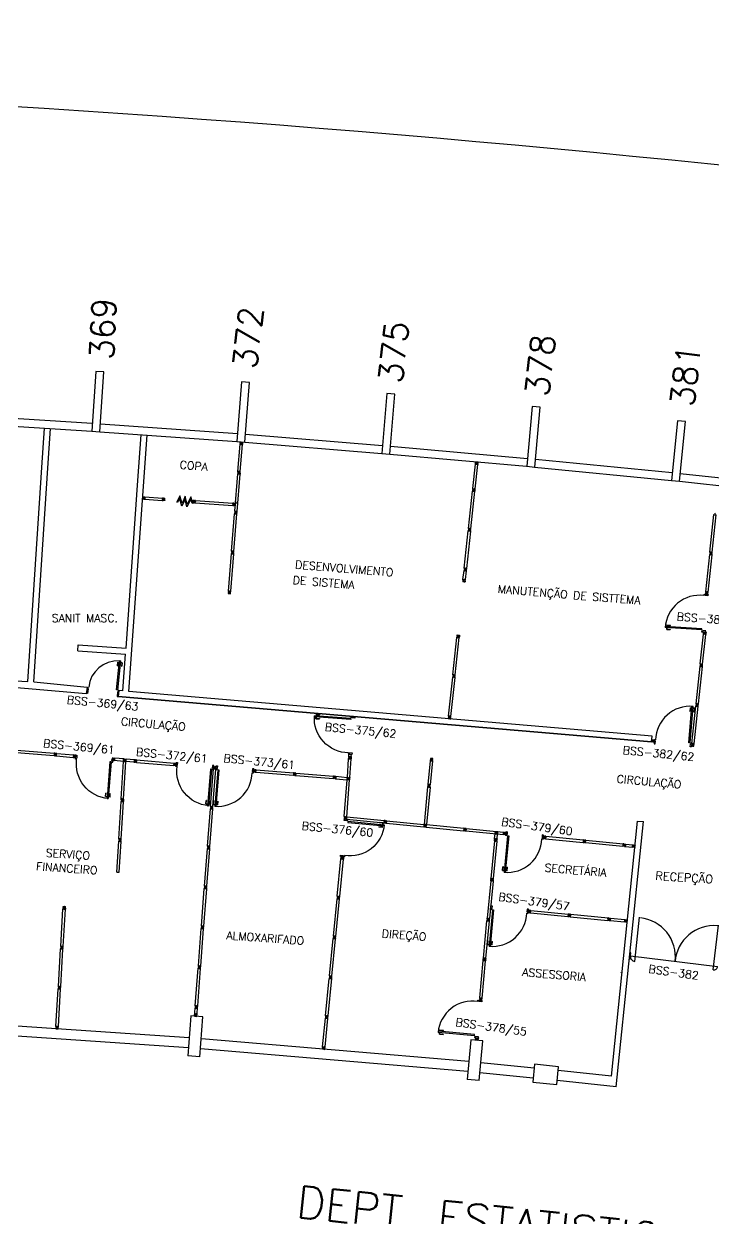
# Model space of a CAD drawing. Extents: x -152 to 150, y 325 to 437.
# Drawn here: x 27.71 to 44.93, y 406.67 to 436.53 of the extents above; entities that cross this region are included whole.
import ezdxf
from ezdxf.enums import TextEntityAlignment as Align

# ---------------------------------------------------------------- set-up
doc = ezdxf.new("R2010")
doc.units = 0
doc.header["$LTSCALE"] = 0.01
doc.header["$MEASUREMENT"] = 0
doc.header["$PDMODE"] = 98
doc.layers.get('0').update_dxf_attribs({"linetype": 'CONTINUOUS'})
doc.layers.get('DEFPOINTS').update_dxf_attribs({"linetype": 'CONTINUOUS'})
for name, color, linetype in [('ALV', 2, 'CONTINUOUS'), ('BANC', 2, 'CONTINUOUS'), ('DIV', 2, 'CONTINUOUS'), ('ESQ', 1, 'CONTINUOUS'), ('ESTR', 3, 'CONTINUOUS'), ('JANELA', 1, 'CONTINUOUS'), ('NOPILAR1', 2, 'CONTINUOUS'), ('PISO', 1, 'CONTINUOUS'), ('PORTA', 2, 'CONTINUOUS'), ('TEXTO', 2, 'CONTINUOUS'), ('TEXTO-CENTRO-CUSTO', 2, 'CONTINUOUS'), ('TEXTO-ENDEREÇO', 2, 'CONTINUOUS'), ('USO', 2, 'CONTINUOUS')]:
    doc.layers.add(name, color=color, linetype=linetype)
doc.styles.add('1', font='romans.shx')
doc.styles.add('LEGENDA', font='romans.shx', dxfattribs={"height": 0.2})
doc.styles.add('NOPILAR', font='simplex.shx', dxfattribs={"height": 0.6})
doc.styles.add('UNB-100', font='simplex.shx', dxfattribs={"height": 3})
doc.styles.add('UNB-100-1', font='simplex.shx', dxfattribs={"height": 0.2})
doc.dimstyles.new('1-600', dxfattribs={"dimtxt": 1.1, "dimasz": 2.5, "dimexe": 2, "dimexo": 4, "dimgap": 0.2, "dimtad": 1, "dimdec": 0, "dimzin": 4, "dimdsep": 46, "dimlunit": 6, "dimtxsty": '1', "dimblk1": 'NONE', "dimblk2": 'NONE', "dimsah": 1, "dimcen": 0, "dimclrd": 2, "dimclre": 2, "dimclrt": 2, "dimadec": 0, "dimazin": 0, "dimtfac": 1, "dimtdec": 0, "dimtmove": 2, "dimatfit": 3, "dimldrblk": 'NONE', "dimfxl": 1, "dimtolj": 1, "dimtzin": 0, "dimarcsym": 0})

# ---------------------------------------------------------------- blocks, each defined once
blk = doc.blocks.new('PILAR-SSC')
blk.add_lwpolyline([(0, 0), (0, -1.5), (0.2, -1.5), (0.2, 0)], close=True)
blk = doc.blocks.new('DIVMT-SSC')
for p, q in [((0, 0.005), (0, -0.005)), ((0, -0.005), (0, 0.005)), ((-0.03, -0.03), (-0.03, -0.97)), ((0.006, -0.03), (-0.006, -0.03)), ((-0.005, 0), (0.005, 0)), ((0.005, 0), (-0.005, 0)), ((0.006, -0.02), (0.006, -0.03)), ((0.03, -0.03), (0.03, -0.97)), ((0.03, -0.97), (-0.03, -0.97)), ((-0.006, -0.98), (-0.006, -0.97)), ((-0.006, -0.98), (0.006, -0.98)), ((0.006, -1.001), (-0.006, -1.001)), ((0.005, -0.97), (-0.005, -0.97)), ((0, -0.994), (0, -1.007)), ((0, -1.02), (0, -1.021)), ((0.006, -0.98), (0.006, -0.97))]:
    blk.add_line(p, q)
blk.add_lwpolyline([(0.006, -0.02), (-0.006, -0.02), (0.006, -0.02), (0.006, -0.03), (0.03, -0.03), (0.03, -0.008), (0.02, -0.008), (0.02, 0.008), (0.03, 0.008), (0.03, 0.03), (0.006, 0.03), (0.006, 0.02), (-0.006, 0.02), (-0.006, 0.03), (-0.03, 0.03), (-0.03, 0.008), (-0.02, 0.008), (-0.02, -0.008), (-0.03, -0.008), (-0.03, -0.03), (-0.006, -0.03), (-0.006, -0.02), (-0.006, -0.03)])
blk = doc.blocks.new('A$C73356FFD')
at = {"layer": 'DIV'}
for p, q in [((0.025, 0.03), (0.035, 0.03)), ((0.035, 0.03), (0.025, 0.03)), ((0.03, 0.025), (0.03, 0.035)), ((0.03, 0.035), (0.03, 0.025))]:
    blk.add_line(p, q, dxfattribs=at)
blk.add_lwpolyline([(0.009, 0.036), (0, 0.036), (0, 0.06), (0.022, 0.06), (0.022, 0.05), (0.038, 0.05), (0.038, 0.06), (0.06, 0.06), (0.06, 0.036), (0.05, 0.036), (0.05, 0.024), (0.06, 0.024), (0.06, 0), (0.038, 0), (0.038, 0.01), (0.022, 0.01), (0.022, 0), (0, 0), (0, 0.024), (0.009, 0.024)], close=True, dxfattribs=at)
blk = doc.blocks.new('A$C2E1654F9')
at = {"linetype": 'Continuous'}
blk.add_blockref('A$C73356FFD', (0, 0), dxfattribs=at)
blk = doc.blocks.new('PDV2D-SSC')
for p, q in [((-0.148, 0.925), (-0.108, 0.925)), ((-0.148, 0.925), (-0.148, 0.835)), ((-0.138, 0.915), (-0.108, 0.915)), ((-0.138, 0.915), (-0.138, 0.835)), ((-0.106, 0.965), (-0.076, 0.965)), ((-0.106, 0.05), (-0.106, 0.965)), ((-0.076, 0.05), (-0.076, 0.965)), ((-0.034, 0.925), (-0.074, 0.925)), ((-0.044, 0.915), (-0.074, 0.915)), ((-0.044, 0.915), (-0.044, 0.835)), ((-0.034, 0.925), (-0.034, 0.835)), ((-0.138, 0.835), (-0.148, 0.835)), ((-0.044, 0.835), (-0.034, 0.835)), ((-0.95, 0.05), (-0.97, 0.05)), ((-0.97, 0.05), (-0.97, 0.035)), ((-0.97, 0.035), (-0.97, -0.035)), ((-0.95, 0.02), (-0.95, 0.05)), ((-0.95, 0.02), (-0.94, 0.02)), ((-0.94, -0.05), (-0.94, 0.02)), ((-0.076, 0.05), (-0.106, 0.05)), ((-0.051, 0.02), (-0.061, 0.02)), ((-0.061, -0.05), (-0.061, 0.02)), ((-0.051, 0.05), (-0.031, 0.05)), ((-0.051, 0.02), (-0.051, 0.05)), ((-0.031, 0.05), (-0.031, -0.05)), ((-0.97, -0.035), (-0.97, -0.05)), ((-0.97, -0.05), (-0.94, -0.05)), ((-0.031, -0.05), (-0.061, -0.05))]:
    blk.add_line(p, q)
at = {"color": 1}
blk.add_arc((-0.076, 0.1), 0.865, 90, 183.3214, dxfattribs=at)
blk = doc.blocks.new('MTT-SSC')
for p, q in [((-0.006, 0.03), (-0.03, 0.03)), ((-0.03, 0.008), (-0.03, 0.03)), ((-0.03, 0.008), (-0.02, 0.008)), ((-0.02, -0.008), (-0.02, 0.008)), ((-0.006, 0.0205), (-0.006, 0.03)), ((0.006, 0.0205), (-0.006, 0.0205)), ((0.0051, 0), (-0.0051, 0)), ((-0.0051, 0), (0.0051, 0)), ((0, -0.0051), (0, 0.0051)), ((0, 0.0051), (0, -0.0051)), ((0.006, 0.0205), (0.006, 0.03)), ((0.006, 0.03), (0.03, 0.03)), ((0.02, -0.008), (0.02, 0.008)), ((0.03, 0.008), (0.02, 0.008)), ((0.03, 0.008), (0.03, 0.03)), ((-0.03, -0.008), (-0.02, -0.008)), ((-0.03, -0.008), (-0.03, -0.03)), ((-0.03, -0.03), (-0.006, -0.03)), ((-0.03, -0.03), (-0.009, -0.03)), ((-0.009, -0.03), (-0.027, -0.03)), ((-0.006, -0.0205), (-0.006, -0.03)), ((-0.006, -0.0205), (-0.006, -0.03)), ((0.006, -0.0205), (-0.006, -0.0205)), ((-0.006, -0.0205), (0.006, -0.0205)), ((0.006, -0.0205), (0.006, -0.03)), ((0.006, -0.0205), (0.006, -0.03)), ((0.03, -0.03), (0.006, -0.03)), ((0.03, -0.008), (0.02, -0.008)), ((0.03, -0.008), (0.03, -0.03))]:
    blk.add_line(p, q)
blk = doc.blocks.new('A$C6E964958')
at = {"linetype": 'Continuous'}
blk.add_blockref('A$C73356FFD', (0, 0), dxfattribs=at)
blk = doc.blocks.new('PD80-SSC')
at = {"color": 2}
for p, q in [((-0.777, 0.01), (-0.777, -0.03)), ((-0.777, 0.01), (-0.687, 0.01)), ((-0.687, 0), (-0.687, 0.01)), ((-0.075, 0), (0.075, 0)), ((-0.075, 0), (-0.075, -0.02)), ((0.075, -0.03), (0.075, 0)), ((-0.817, -0.065), (-0.817, -0.03)), ((-0.085, -0.03), (-0.817, -0.03)), ((-0.085, -0.065), (-0.817, -0.065)), ((-0.777, -0.105), (-0.777, -0.065)), ((-0.777, -0.105), (-0.687, -0.105)), ((-0.767, 0), (-0.767, -0.03)), ((-0.767, 0), (-0.687, 0)), ((-0.767, -0.095), (-0.767, -0.065)), ((-0.767, -0.095), (-0.687, -0.095)), ((-0.687, -0.095), (-0.687, -0.105)), ((-0.085, -0.03), (-0.085, -0.065)), ((-0.075, -0.02), (-0.04, -0.02)), ((-0.04, -0.03), (-0.04, -0.02)), ((-0.04, -0.03), (0.075, -0.03)), ((-0.075, -0.781), (-0.04, -0.781)), ((-0.075, -0.801), (-0.075, -0.781)), ((-0.075, -0.801), (0.075, -0.801)), ((-0.075, -0.802), (0.075, -0.802)), ((-0.04, -0.771), (0.075, -0.771)), ((-0.04, -0.771), (-0.04, -0.781)), ((0.075, -0.771), (0.075, -0.801))]:
    blk.add_line(p, q, dxfattribs=at)
at = {"color": 1}
blk.add_arc((-0.085, -0.03), 0.731, 182.6571, 270, dxfattribs=at)
blk = doc.blocks.new('A$C265F004B')
at = {"linetype": 'Continuous'}
blk.add_blockref('A$C73356FFD', (0, 0), dxfattribs=at)
blk = doc.blocks.new('A$C0AA36080')
at = {"linetype": 'Continuous'}
blk.add_blockref('A$C73356FFD', (0, 0), dxfattribs=at)
blk = doc.blocks.new('A$C2A1C1759')
at = {"linetype": 'Continuous'}
blk.add_blockref('A$C73356FFD', (0, 0), dxfattribs=at)
blk = doc.blocks.new('A$C282A6B1B')
at = {"linetype": 'Continuous'}
blk.add_blockref('A$C73356FFD', (0, 0), dxfattribs=at)
blk = doc.blocks.new('A$C567F13A0')
at = {"linetype": 'Continuous'}
blk.add_blockref('A$C73356FFD', (0, 0), dxfattribs=at)
blk = doc.blocks.new('PDV2E-SSC')
at = {"layer": 'DIV'}
for p, q in [((0.034, 0.925), (0.034, 0.835)), ((0.034, 0.925), (0.074, 0.925)), ((0.044, 0.915), (0.044, 0.835)), ((0.044, 0.915), (0.074, 0.915)), ((0.076, 0.05), (0.076, 0.965)), ((0.106, 0.965), (0.076, 0.965)), ((0.106, 0.05), (0.106, 0.965)), ((0.148, 0.925), (0.108, 0.925)), ((0.138, 0.915), (0.108, 0.915)), ((0.138, 0.915), (0.138, 0.835)), ((0.148, 0.925), (0.148, 0.835)), ((0.044, 0.835), (0.034, 0.835)), ((0.138, 0.835), (0.148, 0.835)), ((0.031, 0.05), (0.031, -0.05)), ((0.051, 0.05), (0.031, 0.05)), ((0.051, 0.02), (0.051, 0.05)), ((0.051, 0.02), (0.061, 0.02)), ((0.061, -0.05), (0.061, 0.02)), ((0.076, 0.05), (0.106, 0.05)), ((0.95, 0.02), (0.94, 0.02)), ((0.94, -0.05), (0.94, 0.02)), ((0.95, 0.02), (0.95, 0.05)), ((0.95, 0.05), (0.97, 0.05)), ((0.97, 0.05), (0.97, 0.035)), ((0.97, 0.035), (0.97, -0.035)), ((0.031, -0.05), (0.061, -0.05)), ((0.97, -0.05), (0.94, -0.05)), ((0.97, -0.035), (0.97, -0.05))]:
    blk.add_line(p, q, dxfattribs=at)
at = {"layer": 'DIV', "color": 1}
blk.add_arc((0.076, 0.1), 0.865, 356.6786, 90, dxfattribs=at)
blk = doc.blocks.new('MDIVMT-SSC')
for p, q in [((-0.03, 0.03), (-0.03, 0.006)), ((-0.008, 0.03), (-0.03, 0.03)), ((-0.0185, 0.006), (-0.03, 0.006)), ((-0.0185, -0.006), (-0.0185, 0.006)), ((-0.008, 0.03), (-0.008, 0.02)), ((-0.008, 0.02), (0.008, 0.02)), ((-0.0051, 0), (0.0051, 0)), ((-0.0051, 0), (0.0051, 0)), ((0, -0.0051), (0, 0.0051)), ((0, -0.0051), (0, 0.0051)), ((0.008, 0.03), (0.008, 0.02)), ((0.008, 0.03), (0.03, 0.03)), ((0.0205, 0.006), (0.03, 0.006)), ((0.0205, -0.006), (0.0205, 0.006)), ((0.0205, 0.006), (0.03, 0.006)), ((0.0205, -0.006), (0.0205, 0.006)), ((0.03, 0.03), (0.03, -0.03)), ((0.03, 0.03), (0.47, 0.03)), ((0.03, 0.006), (0.03, 0.03)), ((0.03, 0.009), (0.03, 0.027)), ((0.03, 0.005), (0.03, -0.005)), ((0.47, 0.03), (0.47, -0.03)), ((0.4795, 0.006), (0.47, 0.006)), ((0.47, 0.005), (0.47, -0.005)), ((0.4795, -0.006), (0.4795, 0.006)), ((0.4949, 0), (0.5051, 0)), ((0.5051, 0), (0.4949, 0)), ((0.5, -0.0051), (0.5, 0.0051)), ((-0.0185, -0.006), (-0.03, -0.006)), ((-0.03, -0.03), (-0.03, -0.006)), ((-0.008, -0.03), (-0.03, -0.03)), ((-0.008, -0.03), (-0.008, -0.02)), ((-0.008, -0.02), (0.008, -0.02)), ((0.008, -0.03), (0.008, -0.02)), ((0.008, -0.03), (0.03, -0.03)), ((0.0205, -0.006), (0.03, -0.006)), ((0.0205, -0.006), (0.03, -0.006)), ((0.03, -0.006), (0.03, -0.03)), ((0.03, -0.03), (0.03, -0.009)), ((0.03, -0.009), (0.03, -0.027)), ((0.03, -0.03), (0.47, -0.03)), ((0.4795, -0.006), (0.47, -0.006))]:
    blk.add_line(p, q)
blk = doc.blocks.new('*D84')
at = {"layer": 'DEFPOINTS', "color": 0, "transparency": 16777216}
for p in [(47.158, 432.777), (25.872, 428.073), (25.783, 426.576), (87.274, 419.938), (86.97, 418.469)]:
    blk.add_point(p, dxfattribs=at)
at = {"layer": 'TEXTO-CENTRO-CUSTO', "color": 2, "lineweight": -2, "transparency": 16777216}
for p, q in [((26.11, 432.066), (26.377, 436.527)), ((88.086, 423.855), (88.99, 428.216))]:
    blk.add_line(p, q, dxfattribs=at)
blk.add_arc((0.361, 0.52), 434.783, 78.29268, 86.58537, dxfattribs=at)
at = {"layer": 'TEXTO-CENTRO-CUSTO', "color": 2, "transparency": 16777216, "insert": (57.75, 432.689), "char_height": 1.1, "attachment_point": 5, "rotation": 352.4357, "style": '1'}
blk.add_mtext('\\A1;CPD', dxfattribs=at)
blk = doc.blocks.new('_NONE')
at = {"color": 0, "linetype": 'ByBlock'}
blk.add_circle((0, 0), 0.25, dxfattribs=at)
blk = doc.blocks.new('porta 2')
at = {"layer": 'JANELA', "color": 3}
for p, q in [((42.976, 413.089), (43.09, 414.198)), ((44.936, 412.878), (45.071, 413.996))]:
    blk.add_line(p, q, dxfattribs=at)
at = {"layer": 'PISO'}
blk.add_line((42.868, 413.225), (45.044, 412.964), dxfattribs=at)
for centre, radius, start, end in [((43.015, 413.208), 0.975, 353.1443, 84.1467), ((44.954, 413.009), 0.975, 85.0088, 175.1492), ((42.988, 413.211), 0.121, 173.1443, 264.1467), ((44.948, 412.975), 0.0985, 263.1296, 354.1467)]:
    blk.add_arc(centre, radius, start, end, dxfattribs=at)
blk = doc.blocks.new('divi')
at = {"layer": 'BANC'}
for p, q in [((31.608, 425.297), (31.59, 425.306)), ((31.974, 425.284), (31.993, 425.29))]:
    blk.add_line(p, q, dxfattribs=at)
at = {"layer": 'PORTA'}
for points in [[(31.993, 425.29), (31.943, 425.441), (31.852, 425.257), (31.802, 425.455), (31.724, 425.274), (31.665, 425.467), (31.59, 425.306)], [(31.974, 425.284), (31.941, 425.385), (31.846, 425.194), (31.798, 425.384), (31.721, 425.204), (31.658, 425.409), (31.608, 425.297)]]:
    blk.add_lwpolyline(points, dxfattribs=at)
blk = doc.blocks.new('DIV35')
for p, q in [((-0.008, 0.32), (-0.03, 0.32)), ((-0.03, 0.32), (-0.03, 0.296)), ((-0.008, 0.32), (-0.008, 0.31)), ((-0.008, 0.31), (0.008, 0.31)), ((0.008, 0.32), (0.03, 0.32)), ((0.008, 0.32), (0.008, 0.31)), ((0.03, 0.296), (0.03, 0.32)), ((-0.0185, 0.296), (-0.03, 0.296)), ((-0.03, 0.26), (-0.03, 0.284)), ((-0.0185, 0.284), (-0.03, 0.284)), ((-0.03, 0.26), (-0.03, 0.03)), ((0.03, 0.26), (-0.03, 0.26)), ((-0.03, 0.26), (-0.009, 0.26)), ((-0.008, 0.26), (-0.03, 0.26)), ((-0.006, 0.03), (-0.03, 0.03)), ((-0.03, 0.008), (-0.03, 0.03)), ((0.03, 0.03), (-0.03, 0.03)), ((-0.03, 0.008), (-0.02, 0.008)), ((-0.009, 0.26), (-0.027, 0.26)), ((-0.02, -0.008), (-0.02, 0.008)), ((-0.0185, 0.284), (-0.0185, 0.296)), ((-0.008, 0.27), (0.008, 0.27)), ((-0.008, 0.26), (-0.008, 0.27)), ((-0.006, 0.2695), (0.006, 0.2695)), ((-0.006, 0.2695), (-0.006, 0.26)), ((-0.006, 0.0205), (-0.006, 0.03)), ((-0.006, 0.0205), (-0.006, 0.03)), ((0.006, 0.0205), (-0.006, 0.0205)), ((-0.006, 0.0205), (0.006, 0.0205)), ((-0.0051, 0.29), (0.0051, 0.29)), ((-0.0051, 0.29), (0.0051, 0.29)), ((0.0051, 0), (-0.0051, 0)), ((-0.0051, 0), (0.0051, 0)), ((0.005, 0.26), (-0.005, 0.26)), ((0.005, 0.03), (-0.005, 0.03)), ((0, 0.2951), (0, 0.2849)), ((0, 0.2849), (0, 0.2951)), ((0, -0.0051), (0, 0.0051)), ((0, 0.0051), (0, -0.0051)), ((0, -0.0051), (0, 0.0051)), ((0.006, 0.2695), (0.006, 0.26)), ((0.006, 0.03), (0.03, 0.03)), ((0.006, 0.0205), (0.006, 0.03)), ((0.006, 0.0205), (0.006, 0.03)), ((0.008, 0.26), (0.008, 0.27)), ((0.008, 0.26), (0.03, 0.26)), ((0.009, 0.26), (0.027, 0.26)), ((0.03, 0.008), (0.02, 0.008)), ((0.02, -0.008), (0.02, 0.008)), ((0.0205, 0.284), (0.0205, 0.296)), ((0.0205, 0.296), (0.03, 0.296)), ((0.0205, 0.284), (0.03, 0.284)), ((0.03, 0.284), (0.03, 0.26)), ((0.03, 0.26), (0.03, 0.03)), ((0.03, 0.008), (0.03, 0.03)), ((-0.03, -0.008), (-0.02, -0.008)), ((-0.03, -0.008), (-0.03, -0.03)), ((-0.03, -0.03), (-0.006, -0.03)), ((-0.006, -0.0185), (-0.006, -0.03)), ((0.006, -0.0185), (-0.006, -0.0185)), ((0.006, -0.0185), (0.006, -0.03)), ((0.03, -0.03), (0.006, -0.03)), ((0.03, -0.008), (0.02, -0.008)), ((0.03, -0.008), (0.03, -0.03))]:
    blk.add_line(p, q)

msp = doc.modelspace()

# ---------------------------------------------------------------- linework, layer by layer
at = {"layer": 'ALV'}
for p, q in [((25.993, 426.764), (29.42, 426.545)), ((25.981, 426.564), (29.408, 426.345)), ((28.161, 425.434), (28.226, 426.424)), ((28.311, 425.423), (28.375, 426.414)), ((29.622, 426.531), (33.046, 426.283)), ((29.607, 426.331), (33.032, 426.083)), ((30.337, 419.84), (30.792, 426.246)), ((30.561, 425.109), (30.642, 426.256)), ((33.231, 426.068), (36.654, 425.79)), ((33.247, 426.267), (36.67, 425.99)), ((36.853, 425.773), (40.273, 425.467)), ((36.871, 425.973), (40.291, 425.666)), ((40.472, 425.448), (43.89, 425.113)), ((40.492, 425.647), (43.909, 425.312)), ((27.811, 420.084), (28.161, 425.434)), ((27.961, 420.075), (28.311, 425.423)), ((44.11, 425.291), (47.524, 424.926)), ((30.263, 420.92), (30.561, 425.109)), ((44.089, 425.092), (47.503, 424.728)), ((29.056, 420.857), (29.066, 421.007)), ((29.066, 421.007), (30.263, 420.92)), ((29.056, 420.857), (30.253, 420.77)), ((30.187, 419.853), (30.253, 420.77)), ((26.479, 420.169), (27.811, 420.084)), ((27.961, 420.075), (29.288, 419.942)), ((29.271, 419.781), (26.469, 420.02)), ((29.288, 419.942), (29.271, 419.781)), ((30.086, 419.859), (30.07, 419.71)), ((30.187, 419.853), (30.086, 419.859)), ((43.413, 418.724), (30.337, 419.84)), ((43.397, 418.575), (43.413, 418.724)), ((42.39, 410.222), (43.044, 416.598)), ((42.514, 409.958), (43.193, 416.583)), ((43.044, 416.598), (43.193, 416.583)), ((31.838, 411.179), (25.843, 411.588)), ((31.821, 410.929), (25.828, 411.338)), ((38.826, 410.585), (32.145, 411.155)), ((38.805, 410.336), (32.124, 410.906)), ((40.463, 410.42), (39.132, 410.556)), ((40.437, 410.171), (39.107, 410.307)), ((42.39, 410.222), (41.06, 410.359)), ((42.514, 409.958), (41.034, 410.11))]:
    msp.add_line(p, q, dxfattribs=at)
for points in [[(43.397, 418.575), (30.07, 419.713)], [(41.024, 410.01), (41.07, 410.458), (40.473, 410.519), (40.427, 410.072)]]:
    msp.add_lwpolyline(points, close=True, dxfattribs=at)
at = {"layer": 'DIV'}
for p, q in [((33.139, 426.045), (33.152, 426.044)), ((33.145, 426.038), (33.146, 426.052)), ((33.147, 426.064), (33.147, 426.065)), ((33.059, 425.339), (33.113, 426.017)), ((33.113, 426.017), (33.173, 426.012)), ((33.119, 425.334), (33.173, 426.012)), ((33.138, 426.024), (33.137, 426.015)), ((33.15, 426.023), (33.138, 426.024)), ((33.138, 426.015), (33.148, 426.014)), ((33.15, 426.023), (33.149, 426.014)), ((38.928, 424.909), (38.993, 425.522)), ((38.988, 424.902), (39.053, 425.516)), ((38.993, 425.522), (39.053, 425.516)), ((33.056, 425.301), (33.054, 425.279)), ((33.078, 425.277), (33.054, 425.279)), ((33.056, 425.301), (33.066, 425.3)), ((33.057, 425.317), (33.059, 425.339)), ((33.057, 425.317), (33.067, 425.316)), ((33.059, 425.339), (33.119, 425.334)), ((33.059, 425.339), (33.083, 425.337)), ((33.059, 425.339), (33.08, 425.337)), ((33.119, 425.334), (33.059, 425.339)), ((33.059, 425.339), (33.083, 425.337)), ((33.08, 425.337), (33.062, 425.338)), ((33.067, 425.316), (33.066, 425.3)), ((33.079, 425.286), (33.078, 425.277)), ((33.079, 425.286), (33.091, 425.285)), ((33.091, 425.285), (33.079, 425.286)), ((33.082, 425.327), (33.083, 425.337)), ((33.082, 425.327), (33.083, 425.337)), ((33.082, 425.327), (33.083, 425.337)), ((33.082, 425.327), (33.083, 425.337)), ((33.094, 425.326), (33.082, 425.327)), ((33.082, 425.327), (33.094, 425.326)), ((33.082, 425.327), (33.094, 425.326)), ((33.094, 425.326), (33.082, 425.327)), ((33.092, 425.306), (33.082, 425.307)), ((33.082, 425.307), (33.092, 425.306)), ((33.082, 425.307), (33.092, 425.306)), ((33.092, 425.306), (33.082, 425.307)), ((33.084, 425.337), (33.094, 425.336)), ((33.094, 425.336), (33.084, 425.337)), ((33.086, 425.301), (33.087, 425.311)), ((33.087, 425.311), (33.086, 425.301)), ((33.086, 425.301), (33.087, 425.311)), ((33.087, 425.311), (33.086, 425.301)), ((33.091, 425.285), (33.09, 425.276)), ((33.09, 425.276), (33.114, 425.274)), ((33.094, 425.326), (33.095, 425.336)), ((33.094, 425.326), (33.095, 425.336)), ((33.094, 425.326), (33.095, 425.336)), ((33.094, 425.326), (33.095, 425.336)), ((33.119, 425.334), (33.095, 425.336)), ((33.119, 425.334), (33.095, 425.336)), ((33.119, 425.334), (33.098, 425.335)), ((33.098, 425.335), (33.116, 425.334)), ((33.107, 425.313), (33.106, 425.297)), ((33.116, 425.296), (33.106, 425.297)), ((33.117, 425.312), (33.107, 425.313)), ((33.116, 425.296), (33.114, 425.274)), ((33.117, 425.312), (33.119, 425.334)), ((38.924, 424.871), (38.922, 424.849)), ((38.946, 424.846), (38.922, 424.849)), ((38.924, 424.871), (38.934, 424.87)), ((38.926, 424.887), (38.928, 424.909)), ((38.926, 424.887), (38.936, 424.886)), ((38.928, 424.909), (38.988, 424.902)), ((38.928, 424.909), (38.952, 424.906)), ((38.936, 424.886), (38.934, 424.87)), ((38.947, 424.856), (38.946, 424.846)), ((38.947, 424.856), (38.958, 424.855)), ((38.951, 424.897), (38.952, 424.906)), ((38.951, 424.897), (38.952, 424.906)), ((38.963, 424.895), (38.951, 424.897)), ((38.951, 424.897), (38.963, 424.895)), ((38.958, 424.855), (38.957, 424.845)), ((38.957, 424.845), (38.981, 424.843)), ((38.963, 424.895), (38.964, 424.905)), ((38.963, 424.895), (38.964, 424.905)), ((38.988, 424.902), (38.964, 424.905)), ((38.988, 424.902), (38.967, 424.904)), ((38.967, 424.904), (38.985, 424.903)), ((38.975, 424.881), (38.974, 424.866)), ((38.984, 424.864), (38.974, 424.866)), ((38.985, 424.88), (38.975, 424.881)), ((38.984, 424.864), (38.981, 424.843)), ((38.985, 424.88), (38.988, 424.902)), ((32.996, 424.564), (32.995, 424.542)), ((33.019, 424.54), (32.995, 424.542)), ((32.996, 424.564), (33.006, 424.563)), ((32.998, 424.58), (32.999, 424.602)), ((32.998, 424.58), (33.008, 424.579)), ((33.008, 424.579), (33.006, 424.563)), ((33.019, 424.55), (33.019, 424.54)), ((38.682, 422.641), (38.709, 422.86)), ((38.742, 422.635), (38.769, 422.853)), ((38.678, 422.603), (38.676, 422.582)), ((38.7, 422.579), (38.676, 422.582)), ((38.678, 422.603), (38.688, 422.602)), ((38.68, 422.619), (38.682, 422.641)), ((38.68, 422.619), (38.69, 422.618)), ((38.682, 422.641), (38.742, 422.635)), ((38.682, 422.641), (38.706, 422.639)), ((38.69, 422.618), (38.688, 422.602)), ((38.701, 422.588), (38.7, 422.579)), ((38.701, 422.588), (38.713, 422.587)), ((38.705, 422.629), (38.706, 422.639)), ((38.705, 422.629), (38.706, 422.639)), ((38.717, 422.628), (38.705, 422.629)), ((38.705, 422.629), (38.717, 422.628)), ((38.713, 422.587), (38.712, 422.578)), ((38.712, 422.578), (38.735, 422.575)), ((38.717, 422.628), (38.718, 422.637)), ((38.717, 422.628), (38.718, 422.637)), ((38.742, 422.635), (38.718, 422.637)), ((38.742, 422.635), (38.721, 422.637)), ((38.721, 422.637), (38.739, 422.635)), ((38.73, 422.614), (38.728, 422.598)), ((38.738, 422.597), (38.728, 422.598)), ((38.74, 422.613), (38.73, 422.614)), ((38.738, 422.597), (38.735, 422.575)), ((38.74, 422.613), (38.742, 422.635)), ((44.612, 420.526), (44.69, 421.268)), ((44.671, 420.52), (44.75, 421.262)), ((44.643, 420.493), (44.633, 420.494)), ((44.633, 420.494), (44.643, 420.493)), ((44.634, 420.514), (44.635, 420.524)), ((44.635, 420.524), (44.647, 420.522)), ((44.638, 420.488), (44.639, 420.498)), ((44.639, 420.498), (44.638, 420.488)), ((38.322, 419.22), (38.426, 420.197)), ((38.381, 419.214), (38.485, 420.19)), ((38.353, 419.187), (38.343, 419.188)), ((38.343, 419.188), (38.353, 419.187)), ((38.344, 419.208), (38.345, 419.218)), ((38.345, 419.218), (38.357, 419.217)), ((38.348, 419.182), (38.349, 419.192)), ((38.349, 419.192), (38.348, 419.182)), ((28.531, 418.289), (28.947, 418.251)), ((28.528, 418.252), (28.518, 418.252)), ((28.526, 418.229), (28.942, 418.191)), ((28.971, 418.218), (28.981, 418.217)), ((28.981, 418.217), (28.971, 418.218)), ((28.976, 418.212), (28.976, 418.223)), ((28.976, 418.223), (28.976, 418.212)), ((30.462, 418.07), (30.26, 418.087)), ((30.466, 418.13), (30.264, 418.146)), ((35.793, 417.69), (35.825, 418.157)), ((35.825, 418.157), (35.885, 418.153)), ((35.829, 418.217), (35.833, 418.272)), ((35.849, 418.165), (35.849, 418.155)), ((35.861, 418.164), (35.849, 418.165)), ((35.85, 418.155), (35.86, 418.154)), ((35.853, 417.685), (35.885, 418.153)), ((35.861, 418.164), (35.861, 418.154)), ((35.889, 418.212), (35.893, 418.267)), ((37.864, 418.105), (37.806, 417.511)), ((37.924, 418.1), (37.866, 417.505)), ((37.892, 418.132), (37.902, 418.131)), ((37.902, 418.131), (37.892, 418.132)), ((37.898, 418.137), (37.897, 418.127)), ((37.897, 418.127), (37.898, 418.137)), ((35.444, 417.686), (35.442, 417.662)), ((35.453, 417.686), (35.444, 417.686)), ((35.445, 417.698), (35.447, 417.722)), ((35.454, 417.697), (35.445, 417.698)), ((35.468, 417.72), (35.447, 417.722)), ((35.454, 417.697), (35.453, 417.686)), ((35.468, 417.72), (35.468, 417.71)), ((35.484, 417.709), (35.468, 417.71)), ((35.484, 417.719), (35.484, 417.709)), ((35.484, 417.719), (35.506, 417.717)), ((35.495, 417.694), (35.494, 417.682)), ((35.494, 417.682), (35.495, 417.694)), ((35.494, 417.682), (35.503, 417.681)), ((35.494, 417.682), (35.503, 417.681)), ((35.495, 417.694), (35.504, 417.693)), ((35.495, 417.694), (35.504, 417.693)), ((35.506, 417.717), (35.501, 417.657)), ((35.501, 417.657), (35.503, 417.681)), ((35.501, 417.657), (35.503, 417.678)), ((35.503, 417.678), (35.502, 417.66)), ((35.504, 417.692), (35.503, 417.682)), ((35.506, 417.717), (35.504, 417.693)), ((35.506, 417.717), (35.792, 417.69)), ((35.792, 417.69), (35.788, 417.631)), ((35.464, 417.661), (35.442, 417.662)), ((35.48, 417.669), (35.464, 417.671)), ((35.464, 417.661), (35.464, 417.671)), ((35.48, 417.659), (35.48, 417.669)), ((35.48, 417.659), (35.501, 417.657)), ((35.501, 417.657), (35.788, 417.631)), ((35.717, 416.709), (35.788, 417.631)), ((35.777, 416.705), (35.847, 417.626)), ((37.866, 417.505), (37.806, 417.511)), ((37.84, 417.477), (37.827, 417.478)), ((37.829, 417.499), (37.83, 417.509)), ((37.829, 417.499), (37.841, 417.498)), ((37.841, 417.508), (37.831, 417.509)), ((37.831, 417.459), (37.831, 417.458)), ((37.834, 417.485), (37.832, 417.471)), ((37.841, 417.498), (37.842, 417.508)), ((35.717, 416.709), (35.741, 416.708)), ((35.717, 416.709), (35.777, 416.705)), ((35.777, 416.705), (35.753, 416.707)), ((35.756, 416.706), (35.774, 416.705)), ((35.777, 416.705), (35.756, 416.706)), ((35.775, 416.683), (35.777, 416.705)), ((39.474, 416.158), (39.487, 416.281)), ((39.487, 416.281), (39.546, 416.275)), ((39.511, 416.288), (39.51, 416.278)), ((39.523, 416.287), (39.511, 416.288)), ((39.511, 416.278), (39.521, 416.277)), ((39.523, 416.287), (39.522, 416.277)), ((39.526, 416.327), (39.526, 416.328)), ((39.534, 416.153), (39.546, 416.275)), ((30.035, 415.323), (30.081, 416.093)), ((30.081, 416.093), (30.141, 416.09)), ((30.095, 415.319), (30.141, 416.09)), ((30.106, 416.101), (30.105, 416.092)), ((30.118, 416.101), (30.106, 416.101)), ((30.106, 416.092), (30.116, 416.091)), ((30.107, 416.122), (30.119, 416.122)), ((30.112, 416.115), (30.113, 416.129)), ((30.114, 416.141), (30.114, 416.142)), ((30.118, 416.101), (30.117, 416.091)), ((39.51, 416.156), (39.498, 416.157)), ((39.53, 416.115), (39.528, 416.093)), ((42.68, 415.993), (42.678, 415.969)), ((42.7, 415.967), (42.678, 415.969)), ((42.69, 415.992), (42.68, 415.993)), ((42.682, 416.005), (42.684, 416.028)), ((42.691, 416.004), (42.682, 416.005)), ((42.706, 416.026), (42.684, 416.028)), ((42.691, 416.004), (42.69, 415.992)), ((42.7, 415.967), (42.701, 415.977)), ((42.717, 415.975), (42.701, 415.977)), ((42.706, 416.026), (42.705, 416.016)), ((42.721, 416.015), (42.705, 416.016)), ((42.716, 415.965), (42.717, 415.975)), ((42.716, 415.965), (42.738, 415.963)), ((42.722, 416.025), (42.721, 416.015)), ((42.722, 416.025), (42.744, 416.023)), ((42.732, 416), (42.731, 415.988)), ((42.731, 415.988), (42.732, 416)), ((42.731, 415.988), (42.74, 415.987)), ((42.731, 415.988), (42.74, 415.987)), ((42.732, 416), (42.741, 415.999)), ((42.732, 416), (42.741, 415.999)), ((42.744, 416.023), (42.738, 415.963)), ((42.738, 415.963), (42.74, 415.987)), ((42.74, 415.984), (42.738, 415.966)), ((42.738, 415.963), (42.74, 415.984)), ((42.738, 415.963), (42.917, 415.945)), ((42.741, 415.998), (42.74, 415.988)), ((42.744, 416.023), (42.741, 415.999)), ((42.744, 416.023), (42.923, 416.005)), ((42.923, 416.005), (42.917, 415.945)), ((42.92, 415.98), (42.919, 415.97)), ((42.929, 415.968), (42.919, 415.969)), ((42.93, 415.98), (42.92, 415.981)), ((42.929, 415.968), (42.93, 415.98)), ((30.035, 415.323), (30.095, 415.319)), ((42.303, 414.14), (42.301, 414.116)), ((42.323, 414.114), (42.301, 414.116)), ((42.313, 414.139), (42.303, 414.14)), ((42.304, 414.152), (42.307, 414.176)), ((42.314, 414.151), (42.304, 414.152)), ((42.329, 414.174), (42.307, 414.176)), ((42.314, 414.151), (42.313, 414.139)), ((42.323, 414.114), (42.324, 414.124)), ((42.34, 414.122), (42.324, 414.124)), ((42.329, 414.174), (42.328, 414.164)), ((42.344, 414.162), (42.328, 414.164)), ((42.329, 414.143), (42.339, 414.142)), ((42.339, 414.142), (42.329, 414.143)), ((42.333, 414.138), (42.334, 414.148)), ((42.334, 414.148), (42.333, 414.138)), ((42.339, 414.112), (42.34, 414.122)), ((42.339, 414.112), (42.361, 414.11)), ((42.345, 414.172), (42.344, 414.162)), ((42.345, 414.172), (42.366, 414.17)), ((42.354, 414.135), (42.355, 414.147)), ((42.355, 414.147), (42.354, 414.135)), ((42.354, 414.135), (42.363, 414.134)), ((42.354, 414.135), (42.363, 414.134)), ((42.355, 414.147), (42.364, 414.146)), ((42.355, 414.147), (42.364, 414.146)), ((42.366, 414.17), (42.361, 414.11)), ((42.361, 414.11), (42.363, 414.134)), ((42.361, 414.11), (42.363, 414.131)), ((42.363, 414.131), (42.361, 414.113)), ((42.361, 414.11), (42.719, 414.076)), ((42.364, 414.145), (42.363, 414.135)), ((42.366, 414.17), (42.364, 414.146)), ((42.366, 414.17), (42.725, 414.135)), ((42.725, 414.135), (42.719, 414.076)), ((42.723, 414.111), (42.722, 414.101)), ((42.731, 414.099), (42.722, 414.1)), ((42.732, 414.111), (42.723, 414.112)), ((42.731, 414.099), (42.732, 414.111)), ((42.746, 414.103), (42.759, 414.102)), ((42.627, 412.812), (42.625, 412.8)), ((42.645, 412.804), (42.646, 412.804)), ((31.974, 411.72), (31.989, 411.92)), ((31.989, 411.92), (32.049, 411.915)), ((32.011, 411.747), (32.001, 411.748)), ((32.001, 411.748), (32.011, 411.747)), ((32.002, 411.768), (32.002, 411.778)), ((32.002, 411.778), (32.014, 411.777)), ((32.006, 411.742), (32.006, 411.753)), ((32.006, 411.753), (32.006, 411.742)), ((32.014, 411.928), (32.013, 411.918)), ((32.026, 411.927), (32.014, 411.928)), ((32.014, 411.918), (32.024, 411.917)), ((32.015, 411.949), (32.028, 411.948)), ((32.021, 411.941), (32.022, 411.955)), ((32.023, 411.967), (32.023, 411.968)), ((32.026, 411.927), (32.025, 411.917)), ((32.034, 411.715), (32.049, 411.915)), ((35.28, 411.718), (35.28, 411.719)), ((35.175, 410.956), (35.245, 411.672)), ((35.235, 410.95), (35.305, 411.666)), ((35.245, 411.672), (35.305, 411.666)), ((35.27, 411.679), (35.269, 411.669)), ((35.282, 411.677), (35.27, 411.679)), ((35.27, 411.669), (35.28, 411.668)), ((35.282, 411.677), (35.281, 411.668)), ((35.172, 410.918), (35.17, 410.897)), ((35.193, 410.894), (35.17, 410.897)), ((35.172, 410.918), (35.182, 410.918)), ((35.173, 410.934), (35.175, 410.956)), ((35.173, 410.934), (35.183, 410.933)), ((35.175, 410.956), (35.199, 410.954)), ((35.175, 410.956), (35.235, 410.95)), ((35.183, 410.933), (35.182, 410.918)), ((35.194, 410.904), (35.193, 410.894)), ((35.194, 410.904), (35.206, 410.903)), ((35.197, 410.924), (35.207, 410.923)), ((35.207, 410.923), (35.197, 410.924)), ((35.198, 410.945), (35.199, 410.954)), ((35.198, 410.945), (35.199, 410.954)), ((35.198, 410.945), (35.21, 410.943)), ((35.21, 410.943), (35.198, 410.945)), ((35.2, 410.954), (35.21, 410.953)), ((35.203, 410.929), (35.202, 410.918)), ((35.202, 410.918), (35.203, 410.929)), ((35.206, 410.903), (35.205, 410.893)), ((35.205, 410.893), (35.229, 410.891)), ((35.21, 410.943), (35.211, 410.953)), ((35.21, 410.943), (35.211, 410.953)), ((35.235, 410.95), (35.211, 410.953)), ((35.214, 410.953), (35.232, 410.951)), ((35.235, 410.95), (35.214, 410.953)), ((35.223, 410.93), (35.221, 410.914)), ((35.231, 410.913), (35.221, 410.914)), ((35.233, 410.929), (35.223, 410.93)), ((35.231, 410.913), (35.229, 410.891)), ((35.233, 410.929), (35.235, 410.95))]:
    msp.add_line(p, q, dxfattribs=at)
for points in [[(44.634, 420.514), (44.646, 420.513), (44.634, 420.514), (44.635, 420.524), (44.612, 420.526), (44.609, 420.504), (44.619, 420.503), (44.617, 420.487), (44.607, 420.488), (44.605, 420.467), (44.629, 420.464), (44.63, 420.473), (44.642, 420.472), (44.641, 420.463), (44.665, 420.46), (44.667, 420.482), (44.657, 420.483), (44.659, 420.499), (44.669, 420.498), (44.671, 420.52), (44.647, 420.522), (44.646, 420.513), (44.647, 420.522)], [(38.344, 419.208), (38.356, 419.207), (38.344, 419.208), (38.345, 419.218), (38.322, 419.22), (38.319, 419.199), (38.329, 419.197), (38.328, 419.182), (38.318, 419.183), (38.315, 419.161), (38.339, 419.158), (38.34, 419.168), (38.352, 419.166), (38.351, 419.157), (38.375, 419.154), (38.377, 419.176), (38.367, 419.177), (38.369, 419.193), (38.379, 419.192), (38.381, 419.214), (38.357, 419.217), (38.356, 419.207), (38.357, 419.217)], [(28.52, 418.265), (28.519, 418.253), (28.52, 418.265), (28.529, 418.265), (28.531, 418.289), (28.509, 418.29), (28.508, 418.28), (28.492, 418.282), (28.493, 418.292), (28.471, 418.293), (28.469, 418.27), (28.479, 418.269), (28.478, 418.257), (28.468, 418.258), (28.466, 418.234), (28.488, 418.232), (28.489, 418.242), (28.505, 418.241), (28.504, 418.231), (28.526, 418.229), (28.528, 418.253), (28.519, 418.253), (28.528, 418.253)], [(28.995, 418.223), (28.994, 418.211), (28.995, 418.223), (29.005, 418.222), (29.007, 418.246), (28.985, 418.248), (28.984, 418.238), (28.968, 418.239), (28.969, 418.249), (28.947, 418.251), (28.945, 418.227), (28.954, 418.226), (28.953, 418.214), (28.944, 418.215), (28.942, 418.191), (28.964, 418.189), (28.965, 418.199), (28.981, 418.198), (28.98, 418.188), (29.002, 418.186), (29.004, 418.21), (28.994, 418.211), (29.004, 418.21)], [(37.901, 418.111), (37.889, 418.112), (37.901, 418.111), (37.9, 418.101), (37.924, 418.099), (37.926, 418.121), (37.916, 418.122), (37.918, 418.138), (37.928, 418.137), (37.93, 418.159), (37.906, 418.161), (37.905, 418.152), (37.893, 418.153), (37.894, 418.162), (37.87, 418.164), (37.868, 418.143), (37.878, 418.142), (37.876, 418.126), (37.866, 418.127), (37.864, 418.105), (37.888, 418.102), (37.889, 418.112), (37.888, 418.102)], [(32.002, 411.768), (32.014, 411.768), (32.002, 411.768), (32.002, 411.778), (31.978, 411.78), (31.977, 411.758), (31.987, 411.757), (31.986, 411.741), (31.976, 411.742), (31.974, 411.72), (31.998, 411.718), (31.999, 411.728), (32.01, 411.727), (32.01, 411.717), (32.034, 411.715), (32.035, 411.737), (32.025, 411.738), (32.027, 411.754), (32.037, 411.753), (32.038, 411.775), (32.014, 411.777), (32.014, 411.768), (32.014, 411.777)]]:
    msp.add_lwpolyline(points, dxfattribs=at)
at = {"layer": 'ESTR'}
for p, q in [((31.884, 411.727), (31.808, 410.73)), ((32.183, 411.704), (31.884, 411.727)), ((32.107, 410.707), (32.183, 411.704)), ((38.881, 411.132), (38.788, 410.137)), ((39.18, 411.104), (38.881, 411.132)), ((39.087, 410.109), (39.18, 411.104)), ((32.107, 410.707), (31.808, 410.73)), ((39.087, 410.109), (38.788, 410.137))]:
    msp.add_line(p, q, dxfattribs=at)
at = {"layer": 'JANELA', "color": 3}
for p, q in [((42.857, 413.302), (42.839, 413.153)), ((42.857, 413.302), (42.857, 413.302)), ((42.877, 413.3), (42.857, 413.302)), ((42.859, 413.151), (42.877, 413.3)), ((42.842, 413.153), (42.839, 413.153)), ((42.839, 413.153), (42.859, 413.151))]:
    msp.add_line(p, q, dxfattribs=at)

# ---------------------------------------------------------------- block references
msp.add_blockref('porta 2', (0, 0))
at = {"layer": 'DIV'}
for name, p, rotation in [('A$C73356FFD', (33.113, 426.017), 355.4225560975011), ('A$C73356FFD', (38.993, 425.522), 353.9030881991073), ('DIVMT-SSC', (33.007, 424.309), 175.4225560975109), ('DIVMT-SSC', (38.848, 423.881), 173.9030881990441), ('MDIVMT-SSC', (30.703, 424.675), 355.9353349920094), ('MTT-SSC', (31.202, 424.64), 355.9353349920094), ('DIVMT-SSC', (31.965, 424.582), 86.12255609757064), ('DIVMT-SSC', (32.927, 423.312), 175.4225560975109), ('DIVMT-SSC', (44.88, 423.291), 173.9030881990441), ('DIVMT-SSC', (38.742, 422.886), 173.9030881990441), ('DIVMT-SSC', (32.847, 422.315), 175.4225560975109), ('DIVMT-SSC', (44.774, 422.296), 173.9030881990441), ('PDV2E-SSC', (44.694, 421.297), 86.37818411242279), ('A$C73356FFD', (44.69, 421.268), 353.9030881991073), ('DIVMT-SSC', (38.458, 420.223), 173.9030881990441), ('A$C73356FFD', (38.531, 421.191), 353.9030881991073), ('DIVMT-SSC', (44.532, 419.499), 173.9030881990441), ('PDV2D-SSC', (44.427, 418.497), 355.1225560740593), ('DIVMT-SSC', (44.426, 418.505), 173.9030881990441), ('A$C73356FFD', (43.397, 418.575), 353.9030881991073), ('DIVMT-SSC', (27.502, 418.343), 85.31755609757131), ('DIVMT-SSC', (30.172, 417.12), 176.5857349920084), ('MTT-SSC', (30.232, 418.119), 86.58573499200756), ('DIVMT-SSC', (30.494, 418.098), 85.31755609757131), ('A$C265F004B', (31.459, 417.989), 355.3175560975607), ('PDV2D-SSC', (32.483, 417.935), 175.2723624902499), ('A$C2A1C1759', (35.825, 418.157), 355.6097560973705), ('DIVMT-SSC', (32.404, 416.934), 175.6097560975697), ('A$C0AA36080', (32.449, 417.904), 355.6097560975861), ('DIVMT-SSC', (33.481, 417.853), 85.31755609757131), ('DIVMT-SSC', (34.477, 417.771), 85.31755609757131), ('A$C282A6B1B', (35.788, 417.631), 355.3175560975957), ('DIVMT-SSC', (37.833, 417.478), 354.4175560976935), ('DIVMT-SSC', (30.113, 416.121), 176.5857349920084), ('MTT-SSC', (30.172, 417.12), 86.58573499200756), ('DIVMT-SSC', (32.328, 415.937), 175.6097560975697), ('DIVMT-SSC', (35.744, 416.677), 84.41755609757095), ('DIVMT-SSC', (36.739, 416.579), 84.41755609757095), ('DIVMT-SSC', (37.735, 416.482), 84.41755609757095), ('DIVMT-SSC', (38.73, 416.385), 84.41755609757095), ('A$C567F13A0', (39.487, 416.281), 354.6341463416242), ('PDV2D-SSC', (39.724, 416.287), 174.716493330765), ('A$C2E1654F9', (39.692, 416.261), 354.4175560975565), ('DIVMT-SSC', (40.72, 416.19), 84.41755609757095), ('DIVMT-SSC', (32.251, 414.94), 175.6097560975697), ('DIVMT-SSC', (41.716, 416.093), 84.41755609757095), ('A$C6E964958', (42.923, 416.005), 264.4175560975726), ('DIVMT-SSC', (35.57, 414.684), 174.4175560978874), ('A$C2A1C1759', (35.634, 415.653), 354.4175560976882), ('DIVMT-SSC', (32.175, 413.942), 175.6097560975697), ('DIVMT-SSC', (35.473, 413.689), 174.4175560978874), ('DIVMT-SSC', (28.66, 413.43), 176.5857349920084), ('MTT-SSC', (28.72, 414.429), 176.5857349920084), ('PDV2D-SSC', (39.347, 414.435), 174.716493330765), ('DIVMT-SSC', (39.221, 413.139), 174.6341560975688), ('MTT-SSC', (39.314, 414.135), 174.6341560975688), ('DIVMT-SSC', (40.343, 414.338), 84.41755609757095), ('DIVMT-SSC', (41.338, 414.24), 84.41755609757095), ('A$C6E964958', (42.725, 414.135), 264.4175560975726), ('DIVMT-SSC', (32.098, 412.945), 175.6097560975697), ('DIVMT-SSC', (35.375, 412.694), 174.4175560978874), ('DIVMT-SSC', (28.6, 412.432), 176.5857349920084), ('DIVMT-SSC', (32.021, 411.948), 175.6097560975697), ('DIVMT-SSC', (39.127, 412.143), 174.6341560975688), ('A$C2E1654F9', (39.188, 413.111), 355.6097560975501), ('DIVMT-SSC', (35.278, 411.698), 174.4175560978874), ('DIVMT-SSC', (28.541, 411.434), 176.5857349920084), ('PDV2E-SSC', (39.014, 411.149), 84.6341463413662), ('A$C567F13A0', (39.002, 411.121), 354.6341463414754)]:
    msp.add_blockref(name, p, dxfattribs=dict(at, rotation=rotation))
msp.add_blockref('divi', (-0.06, -0.737), dxfattribs=at)
at = {"layer": 'DIV', "xscale": -1}
for name, p, rotation in [('MTT-SSC', (32.963, 424.514), 356.1225560975695), ('PDV2E-SSC', (35.939, 419.237), 85.77687441108361), ('PDV2D-SSC', (29.97, 418.119), 175.4539329060993), ('DIV35', (29.943, 418.141), 265.453932882583), ('PDV2D-SSC', (32.481, 417.936), 175.3082372436185), ('PDV2D-SSC', (35.764, 416.676), 264.4175561210928), ('DIVMT-SSC', (39.501, 416.127), 354.6341560975295), ('DIVMT-SSC', (39.408, 415.131), 354.6341560973758)]:
    msp.add_blockref(name, p, dxfattribs=dict(at, rotation=rotation))
at = {"layer": 'ESQ', "rotation": 264.0830030340271}
msp.add_blockref('PD80-SSC', (30.078, 419.785), dxfattribs=at)
at = {"layer": 'ESTR'}
for p, rotation in [((29.511, 427.841), 356.0975609756096), ((33.149, 427.579), 355.6097560975599), ((36.783, 427.285), 355.1219512195105), ((40.415, 426.96), 354.6341463414637), ((44.045, 426.605), 354.1463414634147)]:
    msp.add_blockref('PILAR-SSC', p, dxfattribs=dict(at, rotation=rotation))

# ---------------------------------------------------------------- texts
at = {"layer": 'NOPILAR1', "style": 'NOPILAR'}
for s, rotation, p in [('369', 87.5533, (29.953, 428.122)), ('372', 83.505, (33.521, 427.883)), ('375', 83.505, (37.163, 427.524)), ('378', 83.505, (40.824, 427.191)), ('381', 83.505, (44.453, 426.937))]:
    msp.add_text(s, height=0.6, rotation=rotation, dxfattribs=at).set_placement(p)
at = {"layer": 'TEXTO', "style": 'UNB-100'}
for s, rotation, p in [('COPA', 355.309, (31.597, 425.408)), ('DESENVOLVIMENTO', 355.309, (34.484, 422.914)), (' DE SISTEMA', 355.309, (34.285, 422.538)), ('MANUTENÇÃO DE SISTTEMA', 355.309, (39.548, 422.303)), ('CIRCULAÇÃO', 354.814, (42.516, 417.557)), ('SERVIÇO ', 356.1556, (28.253, 415.706)), ('FINANCEIRO', 356.1556, (28.012, 415.369)), ('ALMOXARIFADO', 355.8676, (32.766, 413.644)), ('DIREÇÃO', 355.6085, (36.649, 413.69))]:
    msp.add_text(s, height=0.2, rotation=rotation, dxfattribs=at).set_placement(p)
msp.add_text('SANIT MASC.', height=0.2, dxfattribs=at).set_placement((28.408, 421.573))
for s, height, rotation, p in [('CIRCULAÇÃO', 0.2, 355.0621, (30.937, 418.922)), ('SECRETÁRIA', 0.2, 355.261, (41.489, 415.27)), ('RECEPÇÃO', 0.2075, 356.4037, (44.205, 415.084)), ('ASSESSORIA', 0.2, 355.261, (40.951, 412.661))]:
    msp.add_text(s, height=height, rotation=rotation, dxfattribs=at).set_placement(p, align=Align.CENTER)
at = {"layer": 'TEXTO-ENDEREÇO', "style": 'UNB-100-1'}
for s, rotation, p in [('BSS-382/66', 355.6944, (44.912, 421.546)), ('BSS-369/63', 354.332, (29.67, 419.447)), ('BSS-375/62', 354.332, (36.116, 418.768)), ('BSS-369/61', 354.332, (29.078, 418.359)), ('BSS-372/61', 354.332, (31.398, 418.142)), ('BSS-382/62', 354.332, (43.56, 418.188)), ('BSS-373/61', 354.332, (33.584, 417.986)), ('BSS-376/60', 354.332, (35.538, 416.293)), ('BSS-379/60', 352.0692, (40.519, 416.364)), ('BSS-379/57', 352.0692, (40.445, 414.488)), ('BSS-382', 352.0692, (43.934, 412.72)), ('BSS-378/55', 352.0692, (39.375, 411.354))]:
    msp.add_text(s, height=0.2, rotation=rotation, dxfattribs=at).set_placement(p, align=Align.CENTER)
at = {"layer": 'USO', "style": 'LEGENDA'}
msp.add_text('DEPT. ESTATISTICA -MOD. 15', height=0.8, rotation=354.0249, dxfattribs=at).set_placement((42.305, 405.875), align=Align.CENTER)

# ---------------------------------------------------------------- dimensions: what is measured, and where the dimension line sits
at = {"layer": 'TEXTO-CENTRO-CUSTO'}
dim = msp.add_angular_dim_2l(base=(47.158, 432.777), line1=((87.274, 419.938), (86.97, 418.469)), line2=((25.872, 428.073), (25.783, 426.576)), text='CPD', dimstyle='1-600', override={"dimazin": 1}, dxfattribs=at)
dim.commit()
dim.dimension.update_dxf_attribs({"geometry": '*D84', "text_midpoint": (57.75, 432.689), "dimtype": 162})

doc.saveas('drawing.dxf')
